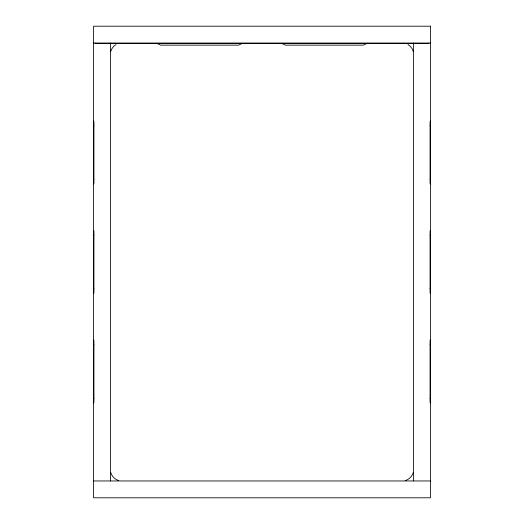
<?xml version="1.0" encoding="UTF-8"?>
<svg xmlns="http://www.w3.org/2000/svg" width="524" height="524" viewBox="0 0 524 524"><rect width="100%" height="100%" fill="white"/><g stroke="black" fill="none" stroke-linecap="round" stroke-linejoin="round"><path stroke-width="0.79" d="M110.8 51.365L111.92 48.66L113.701 46.335L116.027 44.547M413.2 472.635C412.113 476.434 409.067 479.486 405.262 480.574M429.025 43.04L428.848 43.394L95.152 43.394L94.975 43.04M93.573 184.062L93.92 183.466L93.92 121.581L93.573 120.985M93.573 293.538L93.92 292.942L93.92 231.058L93.573 230.462M93.573 403.015L93.92 402.419L93.92 340.534L93.573 339.938M430.427 120.985L430.08 121.581L430.08 183.466L430.427 184.062M430.427 230.462L430.08 231.058L430.08 292.942L430.427 293.538M430.427 339.938L430.08 340.534L430.08 402.419L430.427 403.015M93.573 126.277L93.92 125.688M93.573 235.761L93.92 235.165M93.573 345.237L93.92 344.641M430.08 179.359L430.427 178.763M430.08 288.835L430.427 288.239M430.08 398.312L430.427 397.723M242.645 43.276L238.518 45.149L160.744 45.149L156.617 43.276M367.383 43.276L363.256 45.149L285.482 45.149L281.355 43.276M93.573 43.04L430.427 43.04M93.573 480.96L430.427 480.96M118.738 480.574C114.933 479.486 111.887 476.434 110.8 472.635M407.973 44.547L410.299 46.335L412.08 48.66L413.2 51.365M430.08 125.688L430.427 126.277M430.08 235.165L430.427 235.761M430.08 344.641L430.427 345.237M93.573 178.763L93.92 179.359M93.573 288.239L93.92 288.835M93.573 397.723L93.92 398.312M413.587 43.04L413.587 480.96M110.413 43.04L110.413 480.96M430.427 26.2L93.573 26.2L93.573 497.8L430.427 497.8L430.427 26.2"/></g></svg>
